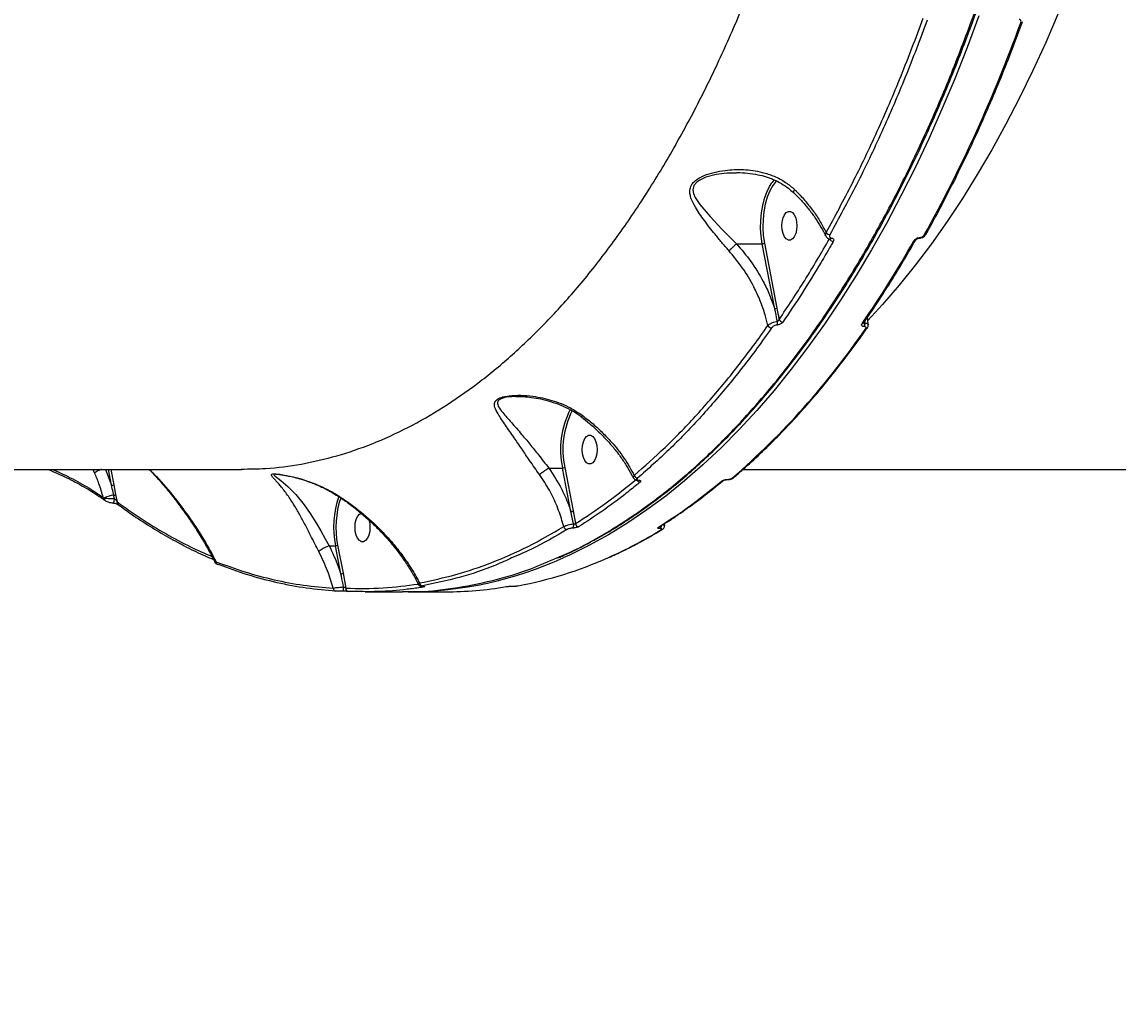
# Model space of a CAD drawing. Header units: millimetres. Extents: x -11024 to 8278, y -7837 to 5770.
# Drawn here: x 2696.3 to 3036.4, y 515.5 to 820 of the extents above; entities that cross this region are included whole.
import ezdxf

# ---------------------------------------------------------------- set-up
doc = ezdxf.new("R2010")
doc.units = ezdxf.units.MM
for name, color, linetype in [('DIKOM_ОБЪЕКТ', 7, 'Continuous'), ('DIKOM_РАЗМЕР_ЗОНА', 7, 'Continuous'), ('DIKOM_РАЗМЕР_ОБЪЕКТА', 7, 'Continuous')]:
    doc.layers.add(name, color=color, linetype=linetype)
doc.styles.add('style1', font='arial.ttf', dxfattribs={"width": 0.8})
doc.dimstyles.new('1-50', dxfattribs={"dimtxt": 300, "dimasz": 200, "dimexe": 100, "dimexo": 0, "dimgap": 100, "dimtad": 1, "dimtxsty": 'style1', "dimcen": 200, "dimclrd": 7, "dimclre": 7, "dimclrt": 7, "dimadec": 1, "dimazin": 2, "dimtfac": 1, "dimtmove": 0, "dimatfit": 2, "dimfxl": 0, "dimlwd": 25, "dimlwe": 18, "dimarcsym": 0})

# ---------------------------------------------------------------- blocks, each defined once
blk = doc.blocks.new('*D9')
at = {"layer": 'Defpoints', "color": 0, "transparency": 16777216}
for p in [(3740.68, 3707.51), (-8191.56, -3797.25), (-1076.12, -3797.25)]:
    blk.add_point(p, dxfattribs=at)
at = {"layer": 'DIKOM_РАЗМЕР_ОБЪЕКТА', "color": 7, "lineweight": 18, "transparency": 16777216}
for p, q in [((3740.68, 3707.51), (-8291.56, 3707.51)), ((-1076.12, -3797.25), (-8291.56, -3797.25))]:
    blk.add_line(p, q, dxfattribs=at)
at = {"layer": 'DIKOM_РАЗМЕР_ОБЪЕКТА', "color": 7, "lineweight": 25, "transparency": 16777216}
blk.add_line((-8191.56, 3507.51), (-8191.56, -3597.25), dxfattribs=at)
at = {"layer": 'DIKOM_РАЗМЕР_ОБЪЕКТА', "color": 7, "transparency": 16777216}
for points in [[(-8224.9, 3507.51), (-8158.23, 3507.51), (-8191.56, 3707.51)], [(-8224.9, -3597.25), (-8158.23, -3597.25), (-8191.56, -3797.25)]]:
    blk.add_solid(points, dxfattribs=at)
at = {"layer": 'DIKOM_РАЗМЕР_ОБЪЕКТА', "color": 7, "transparency": 16777216, "insert": (-8444.74, -44.87), "char_height": 300, "attachment_point": 5, "rotation": 90, "style": 'style1'}
blk.add_mtext('7500', dxfattribs=at)
blk = doc.blocks.new('*D11')
at = {"layer": 'Defpoints', "color": 0, "transparency": 16777216}
for p in [(3316.13, 5770.14), (-10574.15, -5797.25), (-1580.09, -5797.25)]:
    blk.add_point(p, dxfattribs=at)
at = {"layer": 'DIKOM_РАЗМЕР_ЗОНА', "color": 7, "lineweight": 18, "transparency": 16777216}
for p, q in [((3316.13, 5770.14), (-10674.15, 5770.14)), ((-1580.09, -5797.25), (-10674.15, -5797.25))]:
    blk.add_line(p, q, dxfattribs=at)
at = {"layer": 'DIKOM_РАЗМЕР_ЗОНА', "color": 7, "lineweight": 25, "transparency": 16777216}
blk.add_line((-10574.15, 5570.14), (-10574.15, -5597.25), dxfattribs=at)
at = {"layer": 'DIKOM_РАЗМЕР_ЗОНА', "color": 7, "transparency": 16777216}
for points in [[(-10607.49, 5570.14), (-10540.82, 5570.14), (-10574.15, 5770.14)], [(-10607.49, -5597.25), (-10540.82, -5597.25), (-10574.15, -5797.25)]]:
    blk.add_solid(points, dxfattribs=at)
at = {"layer": 'DIKOM_РАЗМЕР_ЗОНА', "color": 7, "transparency": 16777216, "insert": (-10827.33, -172.99), "char_height": 300, "attachment_point": 5, "rotation": 90, "style": 'style1'}
blk.add_mtext('11500', dxfattribs=at)

msp = doc.modelspace()

# ---------------------------------------------------------------- linework, layer by layer
at = {"layer": 'DIKOM_ОБЪЕКТ', "color": 7, "linetype": 'Continuous', "lineweight": 15}
for p, q in [((2918.242, 773.145), (2917.851, 773.14)), ((2974.563, 752.88), (2974.61, 752.88)), ((2974.911, 753.142), (2974.958, 753.142)), ((2917.972, 751.202), (2925.971, 751.202)), ((2929.876, 731.002), (2925.971, 751.202)), ((2926.641, 751.374), (2930.546, 731.178)), ((2957.66, 725.469), (2957.592, 725.469)), ((2957.704, 726.982), (2957.773, 726.599)), ((2957.773, 726.599), (2957.841, 726.599)), ((2957.841, 726.599), (2957.82, 727.152)), ((2850.249, 703.741), (2849.53, 703.728)), ((2466.388, 681.171), (2764.438, 681.171)), ((2718.872, 680.037), (2718.393, 681.171)), ((2722.278, 681.171), (2724.149, 676.237)), ((2724.149, 676.237), (2723.195, 681.171)), ((2723.899, 681.171), (2724.819, 676.413)), ((2859.754, 681.586), (2864.037, 681.586)), ((2866.649, 668.08), (2864.037, 681.586)), ((2864.708, 681.759), (2867.319, 668.256)), ((2920.065, 681.171), (3182.175, 681.171)), ((2775.212, 679.657), (2775.103, 679.658)), ((2915.095, 677.977), (2915.163, 677.977)), ((2915.3, 678.06), (2915.368, 678.06)), ((2724.819, 676.413), (2725.408, 673.314)), ((2725.408, 673.314), (2725.835, 671.057)), ((2721.569, 672.392), (2721.993, 672.306)), ((2724.565, 670.745), (2724.579, 670.744)), ((2724.997, 672.084), (2724.787, 673.142)), ((2867.441, 664.229), (2866.649, 668.08)), ((2867.319, 668.256), (2868.059, 664.335)), ((2894.124, 663.338), (2894.122, 663.337)), ((2895.761, 663.691), (2895.688, 664.336)), ((2894.344, 662.776), (2894.298, 662.776)), ((2791.619, 657.462), (2791.624, 657.463)), ((2791.624, 657.463), (2793.576, 657.463)), ((2795.264, 648.734), (2793.576, 657.463)), ((2794.246, 657.639), (2795.934, 648.91)), ((2795.934, 648.91), (2796.808, 644.288)), ((2802.764, 643.171), (2814.407, 643.171)), ((2816.122, 643.171), (2827.693, 643.171)), ((2848.729, 644.929), (2848.776, 644.933)), ((2848.729, 644.929), (2848.818, 644.929)), ((2848.776, 644.933), (2848.865, 644.933)), ((2848.818, 644.929), (2848.865, 644.933))]:
    msp.add_line(p, q, dxfattribs=at)
at = {"layer": 'DIKOM_ОБЪЕКТ', "color": 7, "linetype": 'Continuous', "lineweight": 15, "flags": 128}
for points in [[(2993.194, 821.927), (2989.514, 812.052), (2985.688, 802.388), (2981.719, 792.944), (2977.61, 783.728), (2973.366, 774.747), (2968.989, 766.009), (2964.483, 757.521), (2959.853, 749.291), (2955.101, 741.325), (2950.232, 733.63), (2945.251, 726.212), (2940.16, 719.079), (2934.965, 712.235), (2929.67, 705.687), (2924.28, 699.44), (2918.798, 693.499), (2913.23, 687.87), (2907.58, 682.557), (2901.853, 677.564), (2896.053, 672.896), (2890.187, 668.557), (2884.258, 664.55), (2878.272, 660.879), (2872.233, 657.547), (2866.147, 654.556), (2864.248, 653.697)], [(3017.776, 822.626), (3013.927, 813.687), (3009.939, 804.981), (3005.816, 796.515), (3001.562, 788.297), (2997.18, 780.334), (2992.676, 772.635), (2988.053, 765.206), (2983.316, 758.055), (2978.468, 751.187), (2973.515, 744.609), (2968.46, 738.328), (2963.31, 732.349), (2958.756, 727.399)], [(2917.851, 773.14), (2914.96, 773.106), (2911.677, 772.65), (2908.527, 771.8), (2906.622, 770.945), (2905.668, 770.288), (2904.779, 769.239), (2904.451, 767.916), (2904.656, 766.734), (2905.159, 765.584), (2906.658, 763.318), (2909.796, 759.603), (2913.431, 755.762), (2915.643, 753.499), (2917.944, 751.202), (2917.952, 751.196), (2917.952, 751.196)], [(2925.971, 751.202), (2925.639, 753.536), (2925.486, 755.939), (2925.516, 758.36), (2925.728, 760.746), (2926.118, 763.046), (2926.677, 765.21), (2927.393, 767.193), (2928.251, 768.95), (2928.935, 770.04)], [(2930.419, 770.759), (2930.318, 770.65), (2929.262, 769.259), (2928.329, 767.568), (2927.542, 765.618), (2926.919, 763.455), (2926.476, 761.132), (2926.223, 758.703), (2926.166, 756.228), (2926.306, 753.765), (2926.641, 751.374)], [(2928.935, 770.04), (2929.232, 770.445), (2929.748, 771.068)], [(2936.72, 756.753), (2936.626, 755.485), (2936.352, 754.32), (2935.92, 753.352), (2935.365, 752.66), (2934.732, 752.299), (2934.072, 752.299), (2933.439, 752.66), (2932.884, 753.352), (2932.452, 754.32), (2932.178, 755.485), (2932.084, 756.753), (2932.178, 758.021), (2932.452, 759.186), (2932.884, 760.154), (2933.439, 760.846), (2934.072, 761.207), (2934.732, 761.207), (2935.365, 760.846), (2935.92, 760.154), (2936.352, 759.186), (2936.626, 758.021), (2936.72, 756.753)], [(2874.757, 687.294), (2874.663, 686.026), (2874.389, 684.861), (2873.957, 683.893), (2873.402, 683.2), (2872.769, 682.839), (2872.11, 682.839), (2871.477, 683.2), (2870.922, 683.893), (2870.49, 684.861), (2870.216, 686.026), (2870.122, 687.294), (2870.216, 688.561), (2870.49, 689.726), (2870.922, 690.694), (2871.477, 691.387), (2872.11, 691.748), (2872.769, 691.748), (2873.402, 691.387), (2873.957, 690.694), (2874.389, 689.726), (2874.663, 688.561), (2874.757, 687.294)], [(2775.103, 679.658), (2774.887, 679.66), (2774.774, 679.647), (2774.52, 679.49), (2774.909, 679.023), (2775.678, 678.427), (2776.634, 677.701), (2778.849, 675.818), (2781.293, 673.319), (2783.896, 670.109), (2785.757, 667.448), (2787.69, 664.372), (2789.028, 662.084), (2790.403, 659.644), (2791.619, 657.463), (2791.619, 657.462), (2791.619, 657.462)], [(2721.842, 671.679), (2721.833, 671.685), (2721.775, 671.736)], [(2724.579, 670.744), (2724.662, 670.765), (2724.766, 670.863), (2724.858, 671.032), (2724.933, 671.258), (2724.983, 671.523), (2725.005, 671.806), (2724.997, 672.084)], [(2804.296, 663.171), (2804.202, 661.903), (2803.928, 660.738), (2803.496, 659.77), (2802.941, 659.077), (2802.308, 658.716), (2801.648, 658.716), (2801.015, 659.077), (2800.461, 659.77), (2800.028, 660.738), (2799.754, 661.903), (2799.66, 663.171), (2799.754, 664.438), (2800.028, 665.603), (2800.461, 666.571), (2801.015, 667.264), (2801.574, 667.602)], [(2803.954, 665.524), (2804.202, 664.438), (2804.296, 663.171)], [(2795.726, 643.328), (2795.818, 643.351), (2795.905, 643.431), (2795.982, 643.565), (2796.045, 643.743), (2796.09, 643.955), (2796.114, 644.189), (2796.117, 644.432), (2796.097, 644.668)], [(2820.967, 644.66), (2820.8, 644.679), (2820.756, 644.69)]]:
    msp.add_lwpolyline(points, dxfattribs=at)
at = {"layer": 'DIKOM_ОБЪЕКТ', "color": 7, "linetype": 'Continuous', "lineweight": 15}
for centre, radius, start, end in [((2578.531, 974.353), 454.726, 330.98901, 340.1301), ((3006.262, 820.32), 0.527, 261.68044, 327.16386), ((2947.011, 755.384), 1.433, 210.73541, 267.85336), ((2948.068, 753.337), 1.414, 208.38025, 268.01466), ((2947.043, 753.204), 0.523, 267.03982, 328.86303), ((2674.082, 921.309), 343.519, 325.43339, 330.49556), ((2973.104, 752.697), 0.57, 264.73378, 325.73508), ((2974.517, 753.304), 0.425, 275.75276, 337.68752), ((2974.563, 753.305), 0.427, 276.35749, 337.60832), ((2976.252, 754.392), 0.573, 264.92607, 325.60923), ((2929.891, 732.312), 1.31, 269.37511, 300.02766), ((2932.427, 728.207), 1.328, 203.33357, 267.36262), ((2755.834, 863.621), 245.267, 310.98439, 325.54512), ((2928.965, 726.397), 1.331, 205.15066, 267.10408), ((2928.797, 726.629), 1.939, 339.91914, 14.25474), ((2956.995, 727.013), 0.605, 266.5093, 322.21062), ((2956.194, 726.272), 1.612, 330.12308, 11.70768), ((2956.26, 726.272), 1.614, 330.16266, 11.69167), ((2958.113, 725.46), 0.602, 266.35956, 322.17329), ((2890.471, 687.336), 27.051, 152.73764, 192.2717), ((2890.812, 687.269), 26.68, 152.99746, 191.91756), ((2864.052, 682.916), 1.33, 269.38503, 299.55864), ((2887.396, 679.599), 1.169, 194.979, 265.85132), ((2888.131, 678.321), 1.127, 208.19053, 266.6195), ((2887.434, 678.174), 0.436, 266.7865, 305.31964), ((2801.902, 809.988), 173.127, 302.04056, 310.03561), ((2913.281, 678.107), 0.674, 268.9674, 309.87565), ((2915.088, 678.291), 0.314, 270.49536, 312.65773), ((2915.155, 678.292), 0.315, 271.99004, 312.63424), ((2916.709, 679.134), 0.663, 268.63265, 309.93642), ((2724.162, 677.549), 1.312, 269.40853, 300.01332), ((2724.759, 674.454), 1.312, 271.20432, 299.6259), ((2722.341, 672.274), 0.781, 171.27404, 223.5359), ((2722.691, 672.028), 0.751, 158.26381, 234.40461), ((2725.676, 665.086), 8.105, 96.29577, 117.02466), ((2726.597, 670.861), 0.787, 165.53637, 229.85853), ((2822.425, 663.153), 29.405, 160.93823, 191.15662), ((2822.646, 663.13), 28.927, 161.45302, 190.94345), ((2866.663, 669.391), 1.31, 269.38259, 300.02018), ((2865.482, 663.59), 1.102, 190.60115, 265.43049), ((2865.891, 663.81), 1.606, 326.99025, 15.09217), ((2869.16, 664.491), 1.111, 188.05948, 265.38454), ((2893.756, 663.928), 0.696, 269.47433, 301.59288), ((2893.545, 663.597), 1.114, 312.48209, 4.09293), ((2893.585, 663.604), 1.124, 312.53175, 5.20836), ((2819.694, 784.934), 143.612, 293.98402, 301.49131), ((2894.719, 663.169), 0.696, 269.45927, 301.25523), ((2793.59, 658.774), 1.311, 269.38824, 300.01453), ((2815.537, 761.122), 117.953, 270.284, 294.39177), ((2827.487, 766.829), 123.903, 280.60584, 294.09437), ((2757.339, 652.423), 0.807, 173.43844, 267.34184), ((2795.278, 650.044), 1.31, 269.37511, 300.02766), ((2793.803, 644.28), 0.906, 178.65362, 265.84816), ((2797.728, 644.208), 0.923, 175.06596, 265.36019), ((2820.644, 645.953), 0.978, 182.80841, 265.34266), ((2827.651, 755.68), 112.51, 270.02175, 279.66319)]:
    msp.add_arc(centre, radius, start, end, dxfattribs=at)
for points, knots in [([(2862.25, 653.721), (2863.558, 654.257), (2868.779, 656.395), (2877.753, 661.419), (2889.239, 668.849), (2900.585, 677.7), (2911.762, 687.859), (2922.522, 699.135), (2932.836, 711.454), (2942.689, 724.731), (2952.24, 739.184), (2961.443, 754.811), (2970.257, 771.586), (2978.488, 789.14), (2986.121, 807.393), (2993.154, 826.254), (2999.703, 846.03), (3005.724, 866.691), (3011.181, 888.185), (3015.753, 909.113), (3019.532, 929.321), (3022.619, 948.69), (3025.23, 968.396), (3027.352, 988.387), (3028.964, 1008.448), (3030.06, 1028.478), (3030.623, 1046.347), (3030.693, 1057.59), (3030.722, 1062.168)], [0, 0, 0, 0, 0.0137839, 0.0550016, 0.0961875, 0.1385698, 0.1809865, 0.2233688, 0.2645546, 0.3057723, 0.3469582, 0.3893405, 0.4317571, 0.4741394, 0.5153252, 0.5565427, 0.5977285, 0.6401106, 0.6825275, 0.7249094, 0.7607557, 0.7966439, 0.832532, 0.8687602, 0.9049884, 0.940299, 0.9756896, 1, 1, 1, 1]), ([(2862.552, 653.661), (2863.029, 653.862), (2865.451, 654.879), (2869.774, 657.015), (2875.508, 660.075), (2881.176, 663.456), (2886.783, 667.124), (2892.331, 671.09), (2897.822, 675.352), (2903.255, 679.912), (2908.634, 684.77), (2913.959, 689.93), (2919.231, 695.393), (2924.442, 701.149), (2929.571, 707.176), (2934.596, 713.451), (2939.507, 719.961), (2944.308, 726.708), (2948.999, 733.692), (2953.583, 740.917), (2958.062, 748.383), (2962.436, 756.093), (2966.707, 764.048), (2970.875, 772.252), (2974.943, 780.708), (2978.906, 789.407), (2982.749, 798.319), (2986.458, 807.409), (2990.021, 816.652), (2993.439, 826.047), (2996.713, 835.595), (2999.845, 845.299), (3002.836, 855.164), (3005.687, 865.19), (3008.399, 875.382), (3010.972, 885.741), (3013.407, 896.273), (3015.703, 906.974), (3017.854, 917.814), (3019.85, 928.75), (3021.684, 939.743), (3023.354, 950.783), (3024.863, 961.875), (3026.21, 973.022), (3027.398, 984.229), (3028.425, 995.499), (3029.294, 1006.834), (3030.002, 1018.238), (3030.552, 1029.714), (3030.938, 1041.265), (3031.165, 1052.093), (3031.187, 1059.069), (3031.197, 1062.169)], [0, 0, 0, 0, 0.0050088, 0.0254359, 0.0457828, 0.0660726, 0.0863282, 0.1065725, 0.126827, 0.1471077, 0.1674374, 0.1878383, 0.208333, 0.2289378, 0.2495474, 0.2700461, 0.2904527, 0.3107899, 0.331081, 0.3513489, 0.3716162, 0.3919014, 0.4122247, 0.4326089, 0.4530769, 0.473652, 0.4942678, 0.5147985, 0.5352284, 0.555581, 0.5758792, 0.5961467, 0.6164062, 0.6366783, 0.6569812, 0.6773378, 0.6977714, 0.7183047, 0.738918, 0.7594859, 0.7799393, 0.8003084, 0.8206161, 0.840886, 0.8611414, 0.8814047, 0.9016921, 0.9220263, 0.9424306, 0.9629283, 0.9835284, 1, 1, 1, 1]), ([(2764.36, 681.269), (2766.885, 681.281), (2773.116, 681.311), (2783.031, 682.655), (2794.061, 685.191), (2805.101, 688.97), (2816.112, 693.984), (2827.053, 700.258), (2837.673, 707.644), (2847.943, 716.086), (2857.843, 725.505), (2867.547, 736.067), (2877.013, 747.783), (2886.201, 760.641), (2894.902, 774.347), (2903.099, 788.829), (2910.784, 804.003), (2918.092, 820.128), (2924.98, 837.19), (2931.413, 855.15), (2936.864, 872.398), (2941.448, 888.719), (2945.295, 903.992), (2948.794, 919.622), (2951.93, 935.555), (2954.693, 951.718), (2957.076, 968.122), (2959.109, 984.751), (2960.139, 995.995), (2960.654, 1001.616)], [0, 0, 0, 0, 0.0269368, 0.0664877, 0.1060694, 0.1456207, 0.1863271, 0.2270668, 0.2677731, 0.3071935, 0.3466442, 0.3860647, 0.426635, 0.4672389, 0.5078093, 0.5471362, 0.5864934, 0.6258201, 0.6662929, 0.7067989, 0.7472718, 0.7786853, 0.8100987, 0.8417627, 0.8734271, 0.9049437, 0.9364602, 0.9682302, 1, 1, 1, 1]), ([(2945.779, 754.652), (2948.529, 759.71), (2954.03, 769.826), (2961.767, 786.114), (2969.141, 803.133), (2973.661, 815.144), (2975.922, 821.15)], [0, 0, 0, 0, 0.2485956, 0.4971899, 0.7485949, 1, 1, 1, 1]), ([(2977.168, 820.599), (2974.929, 814.646), (2970.449, 802.741), (2963.094, 785.735), (2955.319, 769.335), (2949.744, 759.08), (2946.957, 753.952)], [0, 0, 0, 0, 0.2485945, 0.4971901, 0.7485959, 1, 1, 1, 1]), ([(2976.725, 754.068), (2977.489, 755.444), (2979.707, 759.431), (2983.291, 766.208), (2987.437, 774.467), (2991.462, 782.946), (2995.367, 791.634), (2999.147, 800.527), (3002.735, 809.458), (3005.224, 816.004), (3006.509, 819.501), (3006.705, 820.034)], [0, 0, 0, 0, 0.0688511, 0.1996779, 0.3305032, 0.4613283, 0.5921468, 0.7229643, 0.853778, 0.9777024, 1, 1, 1, 1]), ([(3006.186, 819.798), (3006.223, 819.937), (3006.289, 820.183), (3006.221, 820.48), (3006.071, 820.672), (3005.887, 820.755), (3005.758, 820.762), (3005.718, 820.764)], [0, 0, 0, 0, 0.30258425, 0.5347062, 0.72546533, 0.91712369, 1, 1, 1, 1]), ([(2915.605, 749.073), (2914.872, 749.913), (2913.395, 751.606), (2910.812, 754.741), (2907.932, 758.44), (2905.437, 762.056), (2904.07, 764.718), (2903.553, 766.463), (2903.444, 767.876), (2903.851, 769.304), (2904.895, 770.575), (2906.301, 771.573), (2908.343, 772.566), (2911.093, 773.422), (2915.193, 774.155), (2920.225, 774.346), (2925.371, 773.642), (2929.741, 772.208), (2933.172, 770.459), (2935.095, 768.798), (2935.996, 768.02)], [0, 0, 0, 0, 0.0515665, 0.1038964, 0.1938063, 0.2863975, 0.3436977, 0.37276, 0.4024688, 0.4366803, 0.467111, 0.4964648, 0.5269715, 0.5803791, 0.6349497, 0.7251699, 0.8181222, 0.8802033, 0.9438898, 1, 1, 1, 1]), ([(2917.856, 773.239), (2917.97, 773.244), (2919.182, 773.299), (2921.451, 773.14), (2924.476, 772.703), (2927.19, 772.008), (2929.649, 771.097), (2931.948, 769.909), (2933.987, 768.562), (2935.135, 767.498), (2935.641, 767.029)], [0, 0, 0, 0, 0.0175422, 0.1869191, 0.35007, 0.4899812, 0.6205563, 0.758313, 0.8934458, 1, 1, 1, 1]), ([(2935.996, 768.02), (2935.977, 767.99), (2935.894, 767.858), (2935.741, 767.575), (2935.63, 767.258), (2935.701, 767.165), (2935.731, 767.125)], [0, 0, 0, 0, 0.0663303, 0.2940777, 0.6941668, 1, 1, 1, 1]), ([(2935.691, 767.089), (2936.419, 766.362), (2937.963, 764.822), (2940.08, 762.348), (2942.076, 759.721), (2943.81, 757.046), (2944.992, 755), (2945.504, 753.856), (2945.614, 753.61)], [0, 0, 0, 0, 0.1729464, 0.3666825, 0.5606688, 0.7543031, 0.9471547, 1, 1, 1, 1]), ([(2935.996, 768.02), (2936.231, 767.788), (2937.432, 766.602), (2939.473, 764.369), (2941.917, 761.244), (2944.077, 757.991), (2945.209, 755.769), (2945.779, 754.652)], [0, 0, 0, 0, 0.0563942, 0.2882947, 0.5227667, 0.7600099, 1, 1, 1, 1]), ([(2931.208, 727.681), (2933.883, 731.663), (2939.239, 739.635), (2944.294, 748.318), (2946.824, 752.665)], [0, 0, 0, 0, 0.49945096, 1, 1, 1, 1]), ([(2948.019, 751.924), (2947.764, 751.477), (2946.49, 749.242), (2943.306, 743.81), (2938.383, 735.805), (2934.373, 729.857), (2932.366, 726.881)], [0, 0, 0, 0, 0.0507652, 0.2538512, 0.626698, 1, 1, 1, 1]), ([(2945.64, 753.625), (2945.64, 753.625), (2945.511, 753.753), (2945.548, 754.102), (2945.702, 754.468), (2945.779, 754.652)], [0, 0, 0, 0, 0.00092835, 0.5002932, 1, 1, 1, 1]), ([(2945.673, 753.617), (2945.734, 753.491), (2945.883, 753.183), (2946.348, 752.871), (2946.75, 752.692), (2946.992, 752.692), (2947.017, 752.692)], [0, 0, 0, 0, 0.2414799, 0.5921289, 0.9576755, 1, 1, 1, 1]), ([(2946.957, 753.952), (2946.907, 753.837), (2946.807, 753.607), (2946.859, 753.3), (2947.058, 753.065), (2947.305, 752.963), (2947.464, 752.938), (2947.491, 752.934)], [0, 0, 0, 0, 0.23785, 0.4755893, 0.7134991, 0.9514916, 1, 1, 1, 1]), ([(2947.009, 752.682), (2947.019, 752.68), (2947.04, 752.678), (2947.035, 752.679), (2947.031, 752.68)], [0, 0, 0, 0, 0.46417561, 1, 1, 1, 1]), ([(2947.491, 752.934), (2947.517, 752.93), (2947.675, 752.905), (2947.921, 752.803), (2948.119, 752.571), (2948.17, 752.265), (2948.069, 752.038), (2948.019, 751.924)], [0, 0, 0, 0, 0.0478839, 0.2855827, 0.5236229, 0.7617558, 1, 1, 1, 1]), ([(2957.473, 726.642), (2958.307, 727.859), (2960.723, 731.388), (2964.646, 737.424), (2969.19, 744.769), (2972.121, 749.854), (2973.576, 752.376)], [0, 0, 0, 0, 0.1499016, 0.4347215, 0.7195454, 1, 1, 1, 1]), ([(2973.052, 752.129), (2973.131, 752.243), (2973.288, 752.47), (2973.682, 752.774), (2974.137, 753.003), (2974.568, 753.125), (2974.813, 753.137), (2974.911, 753.142)], [0, 0, 0, 0, 0.215037, 0.4300204, 0.6447405, 0.8592222, 1, 1, 1, 1]), ([(2973.577, 752.379), (2973.578, 752.38), (2973.579, 752.383), (2973.618, 752.44), (2973.706, 752.53), (2973.854, 752.645), (2974.051, 752.755), (2974.26, 752.835), (2974.447, 752.876), (2974.525, 752.878), (2974.561, 752.878)], [0, 0, 0, 0, 0.0187063, 0.1420002, 0.2654116, 0.4100289, 0.5680101, 0.7306344, 0.8740728, 1, 1, 1, 1]), ([(2974.609, 752.88), (2974.61, 752.88), (2974.827, 752.849), (2975.314, 752.969), (2976.005, 753.276), (2976.503, 753.68), (2976.659, 753.992), (2976.702, 754.078)], [0, 0, 0, 0, 0.0006939, 0.2706157, 0.5683202, 0.8808111, 1, 1, 1, 1]), ([(2974.958, 753.142), (2975.024, 753.145), (2975.189, 753.154), (2975.478, 753.236), (2975.782, 753.389), (2976.044, 753.592), (2976.149, 753.745), (2976.201, 753.821)], [0, 0, 0, 0, 0.1423258, 0.3570915, 0.571618, 0.7856826, 1, 1, 1, 1]), ([(2915.605, 749.073), (2915.623, 749.087), (2915.799, 749.224), (2916.191, 749.544), (2916.808, 750.087), (2917.437, 750.673), (2917.78, 751.021), (2917.952, 751.196)], [0, 0, 0, 0, 0.0262403, 0.2630985, 0.508714, 0.7543798, 1, 1, 1, 1]), ([(2927.76, 725.831), (2927.487, 726.922), (2926.841, 729.502), (2925.4, 733.542), (2923.146, 738.454), (2920.008, 743.8), (2917.085, 747.3), (2915.605, 749.073)], [0, 0, 0, 0, 0.1301689, 0.3081386, 0.4882747, 0.7408538, 1, 1, 1, 1]), ([(2917.952, 751.196), (2917.954, 751.197), (2917.96, 751.202), (2917.967, 751.202), (2917.972, 751.202)], [0, 0, 0, 0, 0.4109811, 1, 1, 1, 1]), ([(2917.972, 751.202), (2919.518, 749.395), (2922.65, 745.732), (2925.945, 740.259), (2928.341, 735.304), (2929.363, 732.441), (2929.876, 731.002)], [0, 0, 0, 0, 0.3001443, 0.608221, 0.8030947, 1, 1, 1, 1]), ([(2925.971, 751.202), (2926.022, 751.204), (2926.123, 751.208), (2926.293, 751.238), (2926.452, 751.281), (2926.56, 751.326), (2926.617, 751.358), (2926.635, 751.37), (2926.641, 751.374)], [0, 0, 0, 0, 0.2145937, 0.4291988, 0.6439071, 0.8584581, 0.9550155, 1, 1, 1, 1]), ([(2930.546, 731.178), (2930.688, 730.434), (2930.91, 729.269), (2931.129, 728.103), (2931.208, 727.681)], [0, 0, 0, 0, 0.638918, 1, 1, 1, 1]), ([(2930.677, 727.107), (2930.661, 727.186), (2930.404, 728.485), (2930.132, 729.783), (2929.876, 731.002)], [0, 0, 0, 0, 0.0608034, 1, 1, 1, 1]), ([(2930.677, 727.107), (2930.721, 727.118), (2930.772, 727.131), (2930.873, 727.185), (2930.981, 727.269), (2931.105, 727.428), (2931.175, 727.572), (2931.201, 727.659), (2931.208, 727.681)], [0, 0, 0, 0, 0.172576, 0.1993238, 0.4134634, 0.6505301, 0.9117622, 1, 1, 1, 1]), ([(2958.894, 726.077), (2958.805, 726.713), (2958.697, 727.495), (2958.679, 728.265), (2958.676, 728.409)], [0, 0, 0, 0, 0.812869, 1, 1, 1, 1]), ([(2886.267, 679.297), (2889.477, 682.132), (2895.898, 687.801), (2905.274, 697.48), (2914.434, 708.024), (2921.912, 717.599), (2926.277, 723.744), (2927.76, 725.831)], [0, 0, 0, 0, 0.22031098, 0.44062216, 0.66308349, 0.88554573, 1, 1, 1, 1]), ([(2928.898, 725.068), (2927.411, 722.976), (2923.064, 716.857), (2915.628, 707.332), (2906.482, 696.786), (2897.057, 687.041), (2890.56, 681.303), (2887.311, 678.434)], [0, 0, 0, 0, 0.1144544, 0.3347656, 0.5550751, 0.7775388, 1, 1, 1, 1]), ([(2917.135, 678.626), (2918.09, 679.448), (2920.858, 681.831), (2925.388, 685.995), (2930.697, 691.208), (2935.928, 696.705), (2941.08, 702.477), (2946.147, 708.52), (2951.125, 714.834), (2955.264, 720.386), (2957.727, 723.872), (2958.589, 725.091)], [0, 0, 0, 0, 0.0652902, 0.1892529, 0.3132291, 0.4372174, 0.5612164, 0.6852234, 0.8092355, 0.9332532, 1, 1, 1, 1]), ([(2927.76, 725.831), (2927.804, 725.877), (2927.982, 726.063), (2928.42, 726.381), (2929.125, 726.729), (2929.913, 726.996), (2930.422, 727.069), (2930.677, 727.107)], [0, 0, 0, 0, 0.0780611, 0.3139788, 0.543224, 0.7710561, 1, 1, 1, 1]), ([(2930.618, 725.963), (2930.465, 725.941), (2930.159, 725.896), (2929.69, 725.713), (2929.276, 725.466), (2929.024, 725.237), (2928.923, 725.102), (2928.898, 725.068)], [0, 0, 0, 0, 0.2264231, 0.4527169, 0.6824112, 0.9207345, 1, 1, 1, 1]), ([(2932.366, 726.881), (2932.341, 726.846), (2932.238, 726.706), (2931.979, 726.471), (2931.558, 726.219), (2931.083, 726.032), (2930.773, 725.986), (2930.618, 725.963)], [0, 0, 0, 0, 0.0796183, 0.3194915, 0.5498196, 0.7749208, 1, 1, 1, 1]), ([(2957.592, 725.469), (2957.519, 725.472), (2957.305, 725.48), (2957.015, 725.577), (2956.814, 725.789), (2956.776, 726.079), (2956.897, 726.299), (2956.958, 726.409)], [0, 0, 0, 0, 0.108317, 0.3204435, 0.5430797, 0.7716001, 1, 1, 1, 1]), ([(2957.473, 726.644), (2957.468, 726.637), (2957.463, 726.631), (2957.473, 726.642), (2957.474, 726.643)], [0, 0, 0, 0, 0.9760352, 1, 1, 1, 1]), ([(2957.583, 726.678), (2957.583, 726.678), (2957.583, 726.646), (2957.648, 726.628), (2957.711, 726.603), (2957.748, 726.601), (2957.773, 726.599)], [0, 0, 0, 0, 0.0006346, 0.5118156, 0.6718495, 1, 1, 1, 1]), ([(2958.074, 724.859), (2958.115, 724.93), (2958.195, 725.073), (2958.171, 725.262), (2958.039, 725.399), (2957.85, 725.461), (2957.709, 725.467), (2957.66, 725.469)], [0, 0, 0, 0, 0.2288551, 0.4579219, 0.6784804, 0.88836, 1, 1, 1, 1]), ([(2957.841, 726.599), (2957.939, 726.592), (2958.222, 726.572), (2958.59, 726.456), (2958.838, 726.275), (2958.836, 726.123), (2958.835, 726.07)], [0, 0, 0, 0, 0.1700577, 0.4896424, 0.8232335, 1, 1, 1, 1]), ([(2958.576, 725.098), (2958.613, 725.146), (2958.759, 725.33), (2958.881, 725.672), (2958.855, 725.962), (2958.845, 726.076)], [0, 0, 0, 0, 0.1751837, 0.6786066, 1, 1, 1, 1]), ([(2856.868, 679.541), (2856.356, 680.271), (2855.322, 681.744), (2853.472, 684.453), (2851.331, 687.601), (2848.784, 691.313), (2846.23, 694.983), (2844.16, 698.039), (2842.986, 700.301), (2842.782, 701.773), (2843.49, 702.84), (2845.043, 703.611), (2847.673, 704.102), (2851.065, 704.21), (2855.537, 703.853), (2860.776, 702.723), (2865.969, 700.723), (2868.912, 698.76), (2870.113, 697.958)], [0, 0, 0, 0, 0.0401005, 0.0808887, 0.1499712, 0.2211625, 0.3125709, 0.4066964, 0.4681058, 0.5184508, 0.5509531, 0.5857551, 0.6308471, 0.6885483, 0.7478286, 0.8397947, 0.9345746, 1, 1, 1, 1]), ([(2849.53, 703.728), (2848.992, 703.73), (2847.573, 703.736), (2845.779, 703.419), (2844.695, 702.972), (2844.075, 702.518), (2843.789, 701.986), (2843.88, 701.27), (2844.343, 700.236), (2845.694, 698.469), (2848.144, 695.729), (2851.031, 692.439), (2853.869, 689.029), (2856.173, 686.166), (2858.128, 683.628), (2859.24, 682.295), (2859.747, 681.585), (2859.748, 681.584)], [0, 0, 0, 0, 0.039871, 0.1050975, 0.142471, 0.1535167, 0.1988419, 0.2352225, 0.2726452, 0.3661008, 0.509153, 0.6557984, 0.7642883, 0.8752477, 0.9371662, 0.9999508, 1, 1, 1, 1]), ([(2849.532, 703.778), (2849.626, 703.783), (2850.361, 703.819), (2852.004, 703.761), (2854.502, 703.538), (2857.372, 703.033), (2860.429, 702.243), (2863.507, 701.14), (2866.42, 699.722), (2868.545, 698.481), (2869.619, 697.622), (2869.886, 697.408)], [0, 0, 0, 0, 0.0137659, 0.108274, 0.2319355, 0.3653862, 0.5103233, 0.6656664, 0.8135257, 0.9535351, 1, 1, 1, 1]), ([(2869.9, 697.426), (2870.74, 696.766), (2872.518, 695.369), (2875.053, 693.062), (2877.533, 690.553), (2879.835, 687.921), (2881.944, 685.196), (2883.814, 682.405), (2885.153, 680.165), (2885.772, 678.863), (2885.941, 678.506)], [0, 0, 0, 0, 0.1204467, 0.2551382, 0.3915454, 0.5294077, 0.6683378, 0.8078768, 0.9474261, 1, 1, 1, 1]), ([(2869.934, 697.467), (2869.923, 697.491), (2869.899, 697.542), (2870.009, 697.771), (2870.099, 697.932), (2870.113, 697.958)], [0, 0, 0, 0, 0.425474, 0.9080881, 1, 1, 1, 1]), ([(2870.113, 697.958), (2871.258, 697.068), (2873.469, 695.348), (2876.477, 692.562), (2879.797, 689.063), (2883.311, 684.643), (2885.273, 681.095), (2886.267, 679.297)], [0, 0, 0, 0, 0.1647922, 0.3184424, 0.4735196, 0.7333129, 1, 1, 1, 1]), ([(2704.417, 681.171), (2705.28, 680.803), (2707.22, 679.976), (2710.049, 678.645), (2712.925, 677.196), (2715.616, 675.724), (2718.089, 674.247), (2720.162, 672.904), (2721.286, 672.073), (2721.762, 671.72)], [0, 0, 0, 0, 0.120727, 0.2712884, 0.4235201, 0.5770634, 0.7314445, 0.8861019, 1, 1, 1, 1]), ([(2705.759, 681.171), (2706.023, 681.059), (2708.58, 679.971), (2711.951, 678.288), (2715.749, 676.199), (2718.764, 674.384), (2720.532, 673.129), (2721.569, 672.392)], [0, 0, 0, 0, 0.0399389, 0.3874918, 0.5665464, 0.7456067, 1, 1, 1, 1]), ([(2721.011, 681.171), (2720.885, 681.119), (2720.501, 680.962), (2719.875, 680.655), (2719.298, 680.334), (2718.999, 680.135), (2718.891, 680.052), (2718.872, 680.037)], [0, 0, 0, 0, 0.1452087, 0.4410912, 0.7370585, 0.9530571, 1, 1, 1, 1]), ([(2735.803, 681.171), (2736.798, 680.108), (2738.924, 677.84), (2741.986, 674.204), (2745.078, 670.246), (2748.095, 666.042), (2750.98, 661.676), (2753.603, 657.241), (2755.308, 654.164), (2756.055, 652.573), (2756.114, 652.447)], [0, 0, 0, 0, 0.1175509, 0.2510055, 0.3901707, 0.535395, 0.6882149, 0.8391486, 0.9872408, 1, 1, 1, 1]), ([(2735.857, 681.171), (2736.587, 680.428), (2739.418, 677.549), (2743.712, 672.41), (2748.651, 665.806), (2752.961, 659.199), (2755.346, 654.742), (2756.538, 652.515)], [0, 0, 0, 0, 0.0830361, 0.3218377, 0.5477597, 0.7740613, 1, 1, 1, 1]), ([(2859.748, 681.584), (2859.549, 681.445), (2859.152, 681.167), (2858.452, 680.672), (2857.771, 680.188), (2857.262, 679.825), (2856.988, 679.627), (2856.891, 679.557), (2856.868, 679.541)], [0, 0, 0, 0, 0.211467, 0.4229517, 0.6344385, 0.8459319, 0.9647907, 1, 1, 1, 1]), ([(2859.748, 681.584), (2859.749, 681.585), (2859.751, 681.586), (2859.753, 681.586), (2859.754, 681.586)], [0, 0, 0, 0, 0.66572783, 1, 1, 1, 1]), ([(2859.754, 681.586), (2861.141, 679.452), (2863.229, 676.242), (2865.365, 671.637), (2866.22, 669.269), (2866.649, 668.08)], [0, 0, 0, 0, 0.4971392, 0.7475328, 1, 1, 1, 1]), ([(2721.569, 672.392), (2721.149, 673.843), (2720.404, 676.422), (2719.338, 678.937), (2718.872, 680.037)], [0, 0, 0, 0, 0.5623927, 1, 1, 1, 1]), ([(2788.394, 655.702), (2787.986, 656.492), (2787.134, 658.139), (2785.86, 660.682), (2784.416, 663.53), (2782.834, 666.528), (2780.954, 669.823), (2778.935, 672.957), (2776.891, 675.653), (2775.365, 677.37), (2774.358, 678.432), (2773.781, 679.103), (2773.586, 679.547), (2774.036, 679.762), (2775.086, 679.77), (2776.776, 679.576), (2778.82, 679.214), (2782.212, 678.437), (2786.904, 676.943), (2791.181, 674.969), (2793.455, 673.608), (2793.916, 673.332)], [0, 0, 0, 0, 0.0399708, 0.0832985, 0.1277342, 0.1880428, 0.2502356, 0.3338813, 0.4199835, 0.501345, 0.5430295, 0.5846626, 0.6297915, 0.6581317, 0.6869617, 0.7180465, 0.7529295, 0.788757, 0.8810042, 0.9758669, 1, 1, 1, 1]), ([(2775.103, 679.666), (2775.166, 679.666), (2775.331, 679.665), (2775.854, 679.629), (2776.663, 679.534), (2777.764, 679.362), (2779.169, 679.086), (2780.927, 678.676), (2783.136, 678.06), (2785.864, 677.153), (2788.89, 675.914), (2791.637, 674.574), (2793.221, 673.574), (2793.832, 673.189)], [0, 0, 0, 0, 0.02545735, 0.06618067, 0.11667933, 0.17709695, 0.24655608, 0.33192491, 0.43982551, 0.57314832, 0.73843992, 0.89913653, 1, 1, 1, 1]), ([(2864.399, 663.387), (2863.914, 665.075), (2862.936, 668.481), (2860.666, 673.496), (2858.531, 677.161), (2857.158, 679.126), (2856.868, 679.541)], [0, 0, 0, 0, 0.2991615, 0.6039886, 0.9163508, 1, 1, 1, 1]), ([(2868.059, 664.335), (2871.256, 666.414), (2877.656, 670.575), (2883.889, 675.6), (2887.009, 678.115)], [0, 0, 0, 0, 0.4994507, 1, 1, 1, 1]), ([(2888.064, 677.196), (2887.748, 676.934), (2886.17, 675.625), (2882.25, 672.494), (2876.254, 668.029), (2871.466, 664.932), (2869.07, 663.383)], [0, 0, 0, 0, 0.0507665, 0.253848, 0.6266938, 1, 1, 1, 1]), ([(2886.044, 678.546), (2886.015, 678.651), (2885.953, 678.874), (2886.158, 679.151), (2886.267, 679.297)], [0, 0, 0, 0, 0.4703967, 1, 1, 1, 1]), ([(2886.06, 678.532), (2886.098, 678.446), (2886.193, 678.233), (2886.494, 677.998), (2886.9, 677.803), (2887.226, 677.764), (2887.409, 677.742)], [0, 0, 0, 0, 0.1595629, 0.3985146, 0.6625485, 1, 1, 1, 1]), ([(2887.311, 678.434), (2887.242, 678.362), (2887.102, 678.219), (2887.111, 678.028), (2887.287, 677.888), (2887.521, 677.833), (2887.668, 677.82), (2887.686, 677.818)], [0, 0, 0, 0, 0.2479017, 0.4958911, 0.7364621, 0.9670198, 1, 1, 1, 1]), ([(2887.402, 677.738), (2887.421, 677.737), (2887.474, 677.734), (2887.502, 677.723), (2887.493, 677.727), (2887.492, 677.728)], [0, 0, 0, 0, 0.3207538, 0.9334638, 1, 1, 1, 1]), ([(2887.686, 677.818), (2887.703, 677.817), (2887.851, 677.804), (2888.09, 677.747), (2888.268, 677.605), (2888.277, 677.412), (2888.135, 677.268), (2888.064, 677.196)], [0, 0, 0, 0, 0.0299181, 0.2618153, 0.5039351, 0.7520096, 1, 1, 1, 1]), ([(2894.121, 663.336), (2895.116, 663.964), (2897.997, 665.785), (2902.724, 669.032), (2908.265, 673.131), (2911.9, 676.106), (2913.707, 677.585)], [0, 0, 0, 0, 0.1499059, 0.4342811, 0.7187034, 1, 1, 1, 1]), ([(2913.269, 677.434), (2913.344, 677.489), (2913.512, 677.613), (2913.897, 677.79), (2914.365, 677.94), (2914.858, 678.041), (2915.153, 678.054), (2915.3, 678.06)], [0, 0, 0, 0, 0.1741255, 0.3895542, 0.595817, 0.7978326, 1, 1, 1, 1]), ([(2913.713, 677.59), (2913.715, 677.591), (2913.72, 677.596), (2913.797, 677.648), (2913.952, 677.727), (2914.201, 677.824), (2914.51, 677.91), (2914.808, 677.961), (2915.01, 677.979), (2915.078, 677.976), (2915.091, 677.976)], [0, 0, 0, 0, 0.06055879, 0.17071758, 0.31025536, 0.47249428, 0.65691344, 0.82377098, 0.96815312, 1, 1, 1, 1]), ([(2915.166, 677.983), (2915.203, 677.981), (2915.434, 677.972), (2915.914, 678.048), (2916.548, 678.259), (2916.959, 678.441), (2917.116, 678.618), (2917.13, 678.634)], [0, 0, 0, 0, 0.0550579, 0.3415436, 0.6394688, 0.9669865, 1, 1, 1, 1]), ([(2915.368, 678.06), (2915.465, 678.065), (2915.659, 678.073), (2915.983, 678.139), (2916.288, 678.237), (2916.536, 678.353), (2916.645, 678.435), (2916.693, 678.471)], [0, 0, 0, 0, 0.2039166, 0.4080252, 0.6135839, 0.8266129, 1, 1, 1, 1]), ([(2724.787, 673.142), (2724.724, 673.455), (2724.517, 674.488), (2724.3, 675.519), (2724.149, 676.237)], [0, 0, 0, 0, 0.3030046, 1, 1, 1, 1]), ([(2793.849, 673.217), (2793.853, 673.226), (2793.858, 673.237), (2793.907, 673.318), (2793.916, 673.332)], [0, 0, 0, 0, 0.82582947, 1, 1, 1, 1]), ([(2793.916, 673.332), (2794.601, 672.897), (2796.436, 671.734), (2799.301, 669.684), (2803.563, 666.287), (2807.645, 662.439), (2811.439, 658.216), (2814.235, 654.689), (2816.75, 651.052), (2818.518, 648.1), (2819.419, 646.379), (2819.667, 645.905)], [0, 0, 0, 0, 0.0601133, 0.1609801, 0.2618603, 0.4689718, 0.588407, 0.7078535, 0.8306422, 0.9534378, 1, 1, 1, 1]), ([(2721.85, 671.689), (2721.898, 671.648), (2722.013, 671.549), (2722.16, 671.471), (2722.246, 671.426)], [0, 0, 0, 0, 0.4125709, 1, 1, 1, 1]), ([(2721.993, 672.306), (2722.198, 672.275), (2722.648, 672.205), (2723.459, 672.133), (2724.29, 672.088), (2724.757, 672.085), (2724.997, 672.084)], [0, 0, 0, 0, 0.25439485, 0.55870562, 0.7735061, 1, 1, 1, 1]), ([(2722.263, 671.432), (2722.419, 671.344), (2722.774, 671.146), (2723.463, 670.925), (2724.114, 670.771), (2724.461, 670.762), (2724.567, 670.76)], [0, 0, 0, 0, 0.2544965, 0.5783533, 0.8706131, 1, 1, 1, 1]), ([(2724.579, 670.742), (2724.612, 670.74), (2724.704, 670.735), (2724.811, 670.718), (2724.879, 670.707)], [0, 0, 0, 0, 0.3648874, 1, 1, 1, 1]), ([(2724.879, 670.707), (2724.882, 670.707), (2724.976, 670.694), (2725.192, 670.641), (2725.525, 670.541), (2725.859, 670.403), (2726.064, 670.279), (2726.096, 670.254), (2726.098, 670.253)], [0, 0, 0, 0, 0.0056051, 0.1656022, 0.3733841, 0.6470099, 0.9769035, 1, 1, 1, 1]), ([(2724.997, 672.084), (2725.027, 672.073), (2725.082, 672.054), (2725.194, 671.979), (2725.359, 671.825), (2725.577, 671.543), (2725.736, 671.27), (2725.818, 671.095), (2725.835, 671.057)], [0, 0, 0, 0, 0.0645264, 0.118198, 0.2690481, 0.5295201, 0.8995724, 1, 1, 1, 1]), ([(2725.835, 671.057), (2728.33, 669.291), (2733.321, 665.758), (2740.944, 661.149), (2748.247, 657.205), (2753.048, 655.088), (2755.244, 654.119)], [0, 0, 0, 0, 0.2595088, 0.5190164, 0.7799495, 1, 1, 1, 1]), ([(2726.108, 670.283), (2727.525, 669.253), (2730.804, 666.869), (2736.007, 663.488), (2741.694, 660.082), (2747.418, 657.017), (2752.098, 654.717), (2754.885, 653.55), (2755.739, 653.193)], [0, 0, 0, 0, 0.1467691, 0.33977599, 0.53217544, 0.7237759, 0.91532779, 1, 1, 1, 1]), ([(2793.834, 673.193), (2794.162, 672.994), (2795.528, 672.161), (2797.855, 670.508), (2800.818, 668.226), (2803.71, 665.732), (2806.516, 663.056), (2809.203, 660.211), (2811.741, 657.225), (2814.114, 654.113), (2816.276, 650.912), (2818.035, 648), (2818.951, 646.163), (2819.322, 645.419)], [0, 0, 0, 0, 0.02843969, 0.11877621, 0.21183479, 0.30769971, 0.40629025, 0.5072887, 0.6101677, 0.71458794, 0.82110854, 0.92753191, 1, 1, 1, 1]), ([(2819.667, 645.905), (2823.434, 646.698), (2830.968, 648.283), (2842.205, 652.15), (2853.383, 657.023), (2860.727, 661.266), (2864.399, 663.387)], [0, 0, 0, 0, 0.2485966, 0.4971934, 0.7485975, 1, 1, 1, 1]), ([(2864.399, 663.387), (2864.431, 663.408), (2864.605, 663.518), (2865.043, 663.722), (2865.793, 663.961), (2866.637, 664.147), (2867.173, 664.201), (2867.441, 664.229)], [0, 0, 0, 0, 0.0531659, 0.2900116, 0.5268497, 0.7633887, 1, 1, 1, 1]), ([(2869.07, 663.383), (2869.05, 663.371), (2868.945, 663.308), (2868.679, 663.194), (2868.228, 663.066), (2867.721, 662.97), (2867.398, 662.947), (2867.237, 662.935)], [0, 0, 0, 0, 0.0545697, 0.2913828, 0.5278319, 0.7639226, 1, 1, 1, 1]), ([(2867.441, 664.229), (2867.495, 664.231), (2867.603, 664.235), (2867.774, 664.257), (2867.926, 664.288), (2868.016, 664.316), (2868.053, 664.332), (2868.059, 664.335)], [0, 0, 0, 0, 0.2356862, 0.471678, 0.7081638, 0.9454375, 1, 1, 1, 1]), ([(2894.298, 662.776), (2894.206, 662.778), (2893.977, 662.783), (2893.703, 662.838), (2893.544, 662.941), (2893.544, 663.078), (2893.681, 663.181), (2893.75, 663.232)], [0, 0, 0, 0, 0.1408255, 0.3552953, 0.5700416, 0.7849745, 1, 1, 1, 1]), ([(2895.074, 662.583), (2895.121, 662.608), (2895.278, 662.695), (2895.501, 662.928), (2895.665, 663.289), (2895.722, 663.569), (2895.68, 663.699), (2895.678, 663.704)], [0, 0, 0, 0, 0.12815543, 0.435047, 0.70859992, 0.9893588, 1, 1, 1, 1]), ([(2895.158, 663.998), (2895.26, 663.976), (2895.508, 663.924), (2895.677, 663.807), (2895.66, 663.71), (2895.655, 663.681)], [0, 0, 0, 0, 0.3266512, 0.7949266, 1, 1, 1, 1]), ([(2865.395, 662.491), (2861.761, 660.348), (2856.097, 657.008), (2850.318, 654.545), (2848.247, 653.663)], [0, 0, 0, 0, 0.6416791, 1, 1, 1, 1]), ([(2867.237, 662.935), (2867.075, 662.924), (2866.751, 662.9), (2866.24, 662.805), (2865.786, 662.677), (2865.52, 662.565), (2865.414, 662.503), (2865.395, 662.491)], [0, 0, 0, 0, 0.2364146, 0.47292, 0.7098895, 0.9468256, 1, 1, 1, 1]), ([(2878.357, 653.81), (2879.846, 654.477), (2883.27, 656.012), (2888.479, 658.726), (2892.554, 661.043), (2894.713, 662.352), (2895.079, 662.574)], [0, 0, 0, 0, 0.2646341, 0.6081207, 0.9337348, 1, 1, 1, 1]), ([(2894.712, 662.473), (2894.758, 662.507), (2894.85, 662.575), (2894.85, 662.665), (2894.743, 662.734), (2894.561, 662.77), (2894.406, 662.774), (2894.344, 662.776)], [0, 0, 0, 0, 0.2142178, 0.4284025, 0.6428508, 0.857686, 1, 1, 1, 1]), ([(2791.619, 657.462), (2791.395, 657.365), (2790.947, 657.171), (2790.179, 656.788), (2789.446, 656.39), (2788.842, 656.026), (2788.528, 655.808), (2788.412, 655.716), (2788.394, 655.702)], [0, 0, 0, 0, 0.1975977, 0.3951708, 0.5927311, 0.7903129, 0.9680987, 1, 1, 1, 1]), ([(2791.624, 657.463), (2792.64, 655.333), (2794.01, 652.462), (2795.007, 649.498), (2795.264, 648.734)], [0, 0, 0, 0, 0.74218834, 1, 1, 1, 1]), ([(2792.898, 644.301), (2792.365, 646.087), (2791.209, 649.965), (2789.381, 653.692), (2788.394, 655.702)], [0, 0, 0, 0, 0.4604841, 1, 1, 1, 1]), ([(2814.365, 643.3), (2815.47, 643.262), (2820.685, 643.081), (2830.013, 644.095), (2842.288, 646.463), (2853.056, 649.666), (2859.658, 652.578), (2862.25, 653.721)], [0, 0, 0, 0, 0.0686256, 0.3239819, 0.5795463, 0.8349009, 1, 1, 1, 1]), ([(2848.247, 653.663), (2846.615, 652.914), (2841.248, 650.451), (2832.013, 647.43), (2824.381, 645.796), (2820.565, 644.978)], [0, 0, 0, 0, 0.1792029, 0.5896016, 1, 1, 1, 1]), ([(2756.083, 652.431), (2756.072, 652.434), (2756.023, 652.447), (2756.228, 652.479), (2756.476, 652.508), (2756.538, 652.515)], [0, 0, 0, 0, 0.1661526, 0.7901205, 1, 1, 1, 1]), ([(2756.063, 652.423), (2756.106, 652.347), (2756.201, 652.182), (2756.413, 651.992), (2756.692, 651.806), (2756.939, 651.713), (2757.09, 651.656)], [0, 0, 0, 0, 0.1555132, 0.3416403, 0.598547, 1, 1, 1, 1]), ([(2756.538, 652.515), (2759.528, 651.408), (2765.507, 649.194), (2774.579, 646.815), (2783.711, 645.073), (2789.835, 644.558), (2792.898, 644.301)], [0, 0, 0, 0, 0.2491015, 0.4982002, 0.7490998, 1, 1, 1, 1]), ([(2793.738, 643.376), (2790.691, 643.632), (2784.598, 644.145), (2775.468, 645.879), (2766.355, 648.264), (2760.32, 650.499), (2757.302, 651.617)], [0, 0, 0, 0, 0.2491, 0.4981996, 0.7490991, 1, 1, 1, 1]), ([(2796.097, 644.668), (2795.877, 645.774), (2795.606, 647.131), (2795.317, 648.483), (2795.264, 648.734)], [0, 0, 0, 0, 0.81479798, 1, 1, 1, 1]), ([(2792.898, 644.301), (2792.957, 644.314), (2793.176, 644.364), (2793.696, 644.452), (2794.476, 644.55), (2795.312, 644.627), (2795.834, 644.655), (2796.097, 644.668)], [0, 0, 0, 0, 0.0902866, 0.332223, 0.5590619, 0.7775895, 1, 1, 1, 1]), ([(2795.726, 643.328), (2795.566, 643.329), (2795.244, 643.331), (2794.729, 643.34), (2794.244, 643.353), (2793.917, 643.366), (2793.776, 643.374), (2793.738, 643.376)], [0, 0, 0, 0, 0.2168709, 0.4334801, 0.6619132, 0.9080755, 1, 1, 1, 1]), ([(2797.654, 643.288), (2797.616, 643.29), (2797.481, 643.296), (2797.167, 643.306), (2796.7, 643.317), (2796.198, 643.325), (2795.884, 643.327), (2795.726, 643.328)], [0, 0, 0, 0, 0.0918842, 0.3355276, 0.5630334, 0.7813971, 1, 1, 1, 1]), ([(2796.097, 644.668), (2796.143, 644.661), (2796.198, 644.651), (2796.314, 644.615), (2796.45, 644.559), (2796.62, 644.456), (2796.738, 644.362), (2796.793, 644.304), (2796.808, 644.288)], [0, 0, 0, 0, 0.1522786, 0.1825556, 0.3868202, 0.6238844, 0.8955907, 1, 1, 1, 1]), ([(2796.808, 644.288), (2800.684, 644.208), (2808.173, 644.053), (2815.643, 645.073), (2819.247, 645.565)], [0, 0, 0, 0, 0.5175507, 1, 1, 1, 1]), ([(2820.967, 644.66), (2820.625, 644.605), (2818.915, 644.329), (2814.181, 643.693), (2806.749, 643.084), (2800.687, 643.22), (2797.654, 643.288)], [0, 0, 0, 0, 0.0441391, 0.2207139, 0.6100116, 1, 1, 1, 1]), ([(2819.362, 645.438), (2819.339, 645.481), (2819.28, 645.597), (2819.463, 645.771), (2819.638, 645.886), (2819.667, 645.905)], [0, 0, 0, 0, 0.3333436, 0.8892297, 1, 1, 1, 1]), ([(2819.344, 645.426), (2819.356, 645.394), (2819.402, 645.273), (2819.554, 645.12), (2819.752, 644.978), (2819.943, 644.9), (2820.12, 644.857), (2820.335, 644.827), (2820.563, 644.821), (2820.711, 644.818)], [0, 0, 0, 0, 0.0528184, 0.198835, 0.3264087, 0.4414781, 0.5510668, 0.709495, 1, 1, 1, 1]), ([(2820.565, 644.978), (2820.454, 644.955), (2820.262, 644.913), (2820.255, 644.864), (2820.405, 644.834), (2820.609, 644.822), (2820.74, 644.819), (2820.762, 644.819)], [0, 0, 0, 0, 0.3277316, 0.5738691, 0.779604, 0.9627223, 1, 1, 1, 1]), ([(2820.734, 644.813), (2820.775, 644.813), (2820.879, 644.811), (2820.96, 644.803), (2820.965, 644.802), (2820.966, 644.802)], [0, 0, 0, 0, 0.2928135, 0.7584141, 1, 1, 1, 1]), ([(2820.762, 644.819), (2820.789, 644.818), (2820.928, 644.816), (2821.14, 644.802), (2821.292, 644.77), (2821.277, 644.721), (2821.078, 644.681), (2820.967, 644.66)], [0, 0, 0, 0, 0.0440657, 0.2245569, 0.4337437, 0.6874987, 1, 1, 1, 1]), ([(2846.536, 644.767), (2846.554, 644.77), (2846.687, 644.792), (2846.981, 644.83), (2847.456, 644.875), (2847.923, 644.908), (2848.378, 644.929), (2848.643, 644.932), (2848.776, 644.933)], [0, 0, 0, 0, 0.039242, 0.2872049, 0.4952146, 0.6710138, 0.8353416, 1, 1, 1, 1]), ([(2848.865, 644.933), (2848.951, 644.934), (2849.122, 644.936), (2849.415, 644.95), (2849.712, 644.971), (2850.009, 645), (2850.195, 645.026), (2850.279, 645.041), (2850.292, 645.043)], [0, 0, 0, 0, 0.1672492, 0.3343545, 0.5090472, 0.7131034, 0.9577263, 1, 1, 1, 1])]:
    msp.add_open_spline(points, degree=3, knots=knots, dxfattribs=at)

# ---------------------------------------------------------------- dimensions: what is measured, and where the dimension line sits
at = {"layer": 'DIKOM_РАЗМЕР_ЗОНА'}
dim = msp.add_linear_dim(base=(-10574.155, -5797.252), p1=(3316.126, 5770.14), p2=(-1580.087, -5797.252), angle=90, text='11500', dimstyle='1-50', dxfattribs=at)
dim.commit()
dim.dimension.update_dxf_attribs({"geometry": '*D11', "text_midpoint": (-10574.155, -172.992), "dimtype": 160})
at = {"layer": 'DIKOM_РАЗМЕР_ОБЪЕКТА'}
dim = msp.add_linear_dim(base=(-8191.564, -3797.252), p1=(3740.68, 3707.508), p2=(-1076.116, -3797.252), angle=90, text='7500', dimstyle='1-50', dxfattribs=at)
dim.commit()
dim.dimension.update_dxf_attribs({"geometry": '*D9', "text_midpoint": (-8191.564, -44.872), "dimtype": 160})

doc.saveas('drawing.dxf')
